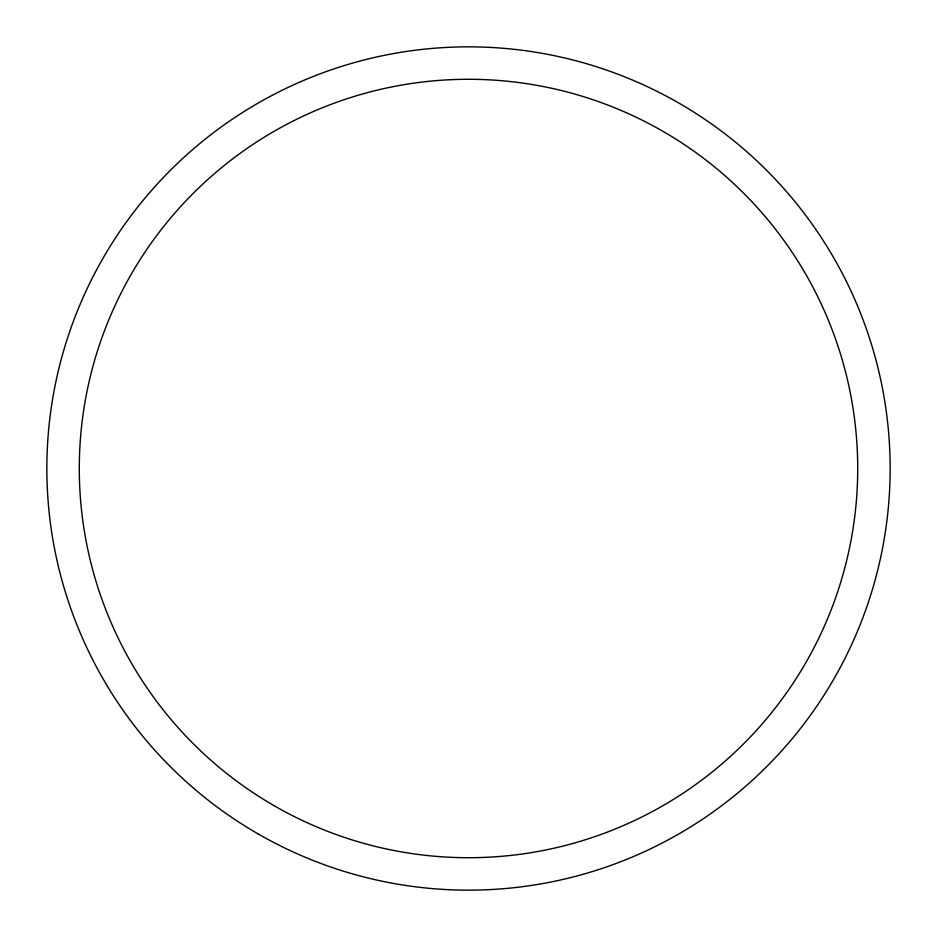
<?xml version="1.0" encoding="UTF-8"?>
<svg xmlns="http://www.w3.org/2000/svg" width="937" height="937" viewBox="0 0 937 937"><rect width="100%" height="100%" fill="white"/><g stroke="black" fill="none" stroke-linecap="round" stroke-linejoin="round"><path stroke-width="1.41" d="M257.675 833.661A421.65 421.65 0 0 0 890.15 468.5A421.65 421.65 0 0 0 257.675 103.339A421.65 421.65 0 0 0 257.675 833.661M273.897 805.574A389.218 389.218 0 0 0 857.718 468.5A389.218 389.218 0 0 0 273.897 131.426A389.218 389.218 0 0 0 273.897 805.574"/></g></svg>
